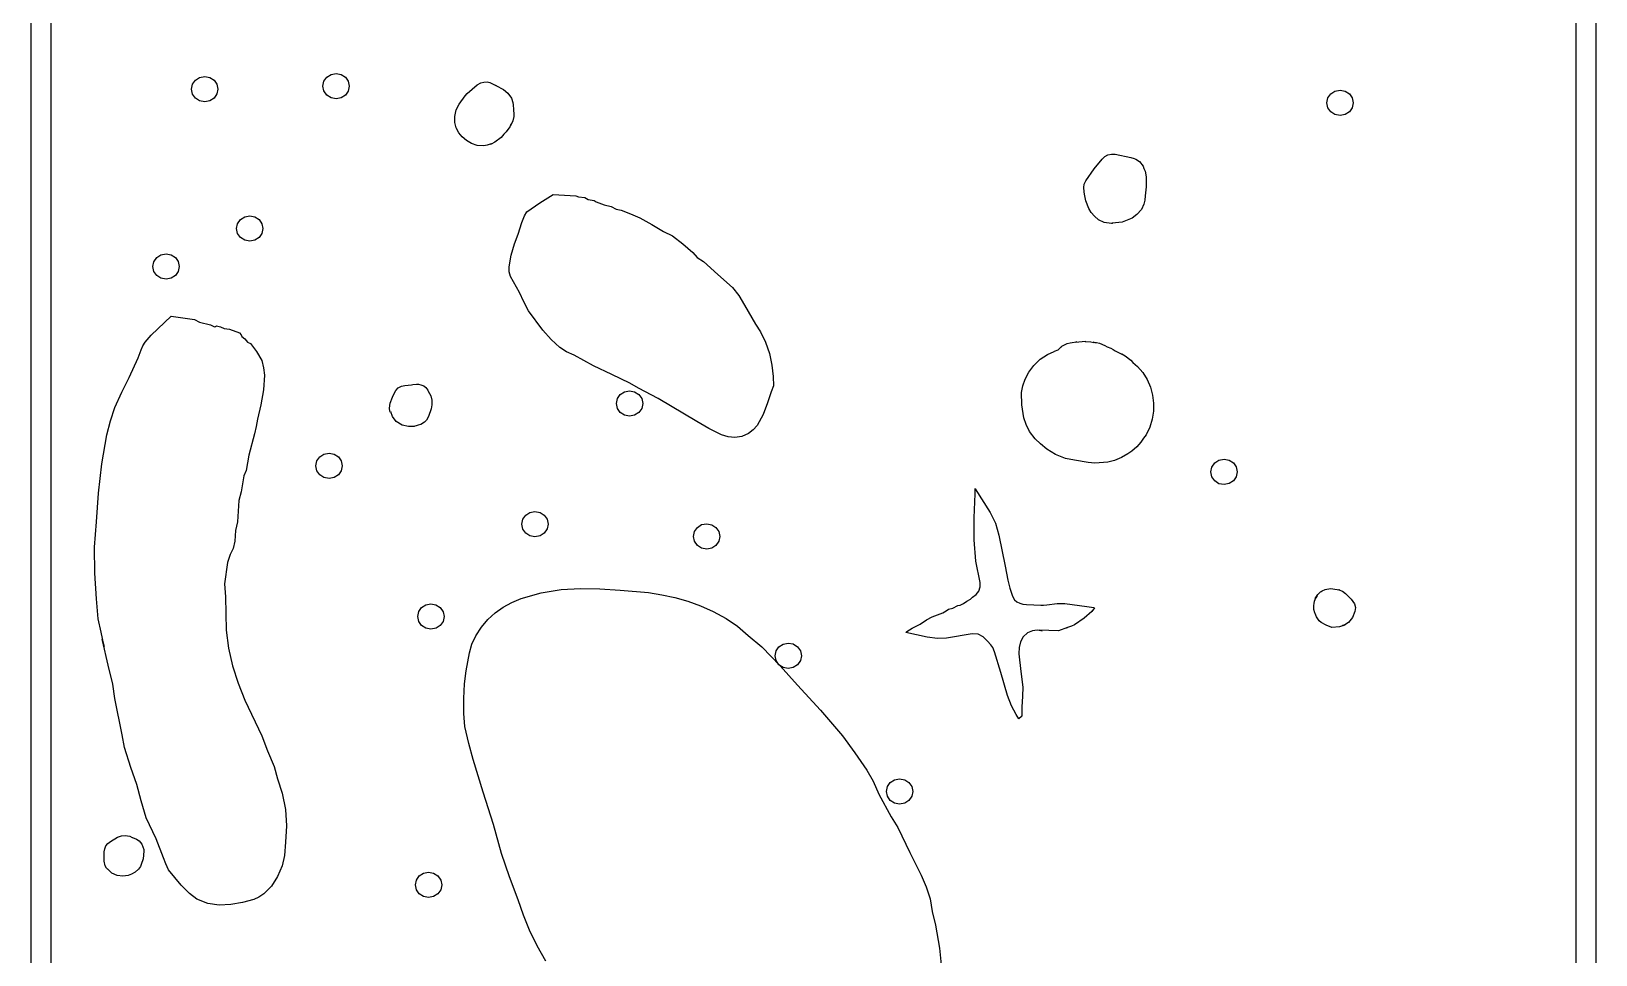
# Model space of a CAD drawing. Extents: x 2 to 598, y 1588 to 7998.
# Drawn here: x 2 to 298, y 5435.9 to 5610.6 of the extents above; entities that cross this region are included whole.
import ezdxf

# ---------------------------------------------------------------- set-up
doc = ezdxf.new("R2010")
doc.units = 0

msp = doc.modelspace()

# ---------------------------------------------------------------- linework, layer by layer
at = {"layer": 'Calque 1'}
for p, q in [((5.71782, 5834.19), (5.71782, 5038.53)), ((294.282, 5126.72), (294.282, 5745.65)), ((32.3216, 5599.6712), (32.517618, 5600.606244)), ((32.517618, 5600.606244), (33.052176, 5601.369838)), ((33.052176, 5601.369838), (33.845046, 5601.884713)), ((33.845046, 5601.884713), (34.816, 5602.0736)), ((34.816, 5602.0736), (35.770773, 5601.8908)), ((34.816, 5602.0736), (34.816, 5602.0736)), ((35.770773, 5601.8908), (36.580212, 5601.370042)), ((36.580212, 5601.370042), (37.121071, 5600.590617)), ((37.121071, 5600.590617), (37.311, 5599.6712)), ((57.1847, 5600.237), (57.374589, 5601.156426)), ((57.374589, 5601.156426), (57.915416, 5601.935873)), ((57.915416, 5601.935873), (58.724834, 5602.456663)), ((58.724834, 5602.456663), (59.6796, 5602.6395)), ((59.6796, 5602.6395), (60.650611, 5602.450631)), ((59.6796, 5602.6395), (59.6796, 5602.6395)), ((60.650611, 5602.450631), (61.443525, 5601.935737)), ((61.443525, 5601.935737), (61.978102, 5601.172099)), ((61.978102, 5601.172099), (62.1741, 5600.237)), ((84.5013, 5598.8252), (86.3565, 5600.4695)), ((86.3565, 5600.4695), (87.0284, 5600.839987)), ((87.0284, 5600.839987), (87.5941, 5600.977)), ((87.5941, 5600.977), (88.2794, 5601.02)), ((88.2794, 5601.02), (88.2805, 5601.0179)), ((88.2805, 5601.0179), (88.788775, 5600.915787)), ((88.788775, 5600.915787), (89.0329, 5600.7776)), ((89.0329, 5600.7776), (89.546, 5600.5481)), ((89.546, 5600.5481), (89.8917, 5600.3693)), ((90.025413, 5600.30555), (89.8817, 5600.3693)), ((89.8817, 5600.3693), (91.35375, 5599.596862)), ((89.8917, 5600.3693), (90.025413, 5600.30555)), ((32.517588, 5598.736124), (32.3216, 5599.6712)), ((33.052139, 5597.972497), (32.517588, 5598.736124)), ((33.845021, 5597.457597), (33.052139, 5597.972497)), ((34.816, 5597.2687), (33.845021, 5597.457597)), ((35.770797, 5597.451509), (34.816, 5597.2687)), ((36.580249, 5597.972293), (35.770797, 5597.451509)), ((37.121101, 5598.751752), (36.580249, 5597.972293)), ((37.311, 5599.6712), (37.121101, 5598.751752)), ((57.374619, 5599.317605), (57.1847, 5600.237)), ((57.915453, 5598.538192), (57.374619, 5599.317605)), ((58.724858, 5598.017427), (57.915453, 5598.538192)), ((59.6796, 5597.8346), (58.724858, 5598.017427)), ((60.650586, 5598.023459), (59.6796, 5597.8346)), ((61.443489, 5598.538328), (60.650586, 5598.023459)), ((61.978072, 5599.301933), (61.443489, 5598.538328)), ((62.1741, 5600.237), (61.978072, 5599.301933)), ((82.9464, 5596.8522), (84.1132, 5598.3828)), ((84.1132, 5598.3828), (84.5013, 5598.8252)), ((91.35375, 5599.596862), (92.147422, 5598.909064)), ((92.147422, 5598.909064), (92.8366, 5597.926)), ((92.8366, 5597.926), (93.0976, 5597.1622)), ((247.1351, 5597.078), (247.331118, 5598.013044)), ((247.331118, 5598.013044), (247.865676, 5598.776638)), ((247.865676, 5598.776638), (248.658546, 5599.291513)), ((248.658546, 5599.291513), (249.6295, 5599.4804)), ((249.6295, 5599.4804), (250.584242, 5599.297573)), ((249.6295, 5599.4804), (249.6295, 5599.4804)), ((250.584242, 5599.297573), (251.393647, 5598.776808)), ((251.393647, 5598.776808), (251.934481, 5597.997395)), ((251.934481, 5597.997395), (252.1244, 5597.078)), ((82.1211, 5594.4828), (82.411275, 5595.765037)), ((82.14175, 5593.3626), (82.1211, 5594.4828)), ((82.411275, 5595.765037), (82.9464, 5596.8522)), ((93.0976, 5597.1622), (93.1706, 5596.7163)), ((93.311525, 5594.5045), (93.1075, 5593.6772)), ((93.1706, 5596.7163), (93.2526, 5595.8083)), ((93.2526, 5595.8083), (93.2796, 5594.8869)), ((93.2796, 5594.8869), (93.311525, 5594.5045)), ((247.331088, 5596.142924), (247.1351, 5597.078)), ((247.865639, 5595.379297), (247.331088, 5596.142924)), ((248.658521, 5594.864397), (247.865639, 5595.379297)), ((249.6295, 5594.6755), (248.658521, 5594.864397)), ((250.584266, 5594.858337), (249.6295, 5594.6755)), ((251.393684, 5595.379127), (250.584266, 5594.858337)), ((251.934511, 5596.158574), (251.393684, 5595.379127)), ((252.1244, 5597.078), (251.934511, 5596.158574)), ((82.41395, 5592.342675), (82.14175, 5593.3626)), ((82.8915, 5591.427637), (82.41395, 5592.342675)), ((91.864987, 5591.570562), (91.4104, 5591.1238)), ((92.5592, 5592.5475), (91.864987, 5591.570562)), ((92.83105, 5593.117962), (92.5592, 5592.5475)), ((92.675472, 5592.822566), (92.7804, 5593.0798)), ((92.72075, 5592.82725), (92.675472, 5592.822566)), ((93.1075, 5593.6772), (92.72075, 5592.82725)), ((92.7804, 5593.0798), (92.83105, 5593.117962)), ((83.5282, 5590.6221), (82.8915, 5591.427637)), ((84.3175, 5589.920875), (83.5282, 5590.6221)), ((85.272475, 5589.362525), (84.3175, 5589.920875)), ((86.376587, 5589.017062), (85.272475, 5589.362525)), ((87.6133, 5588.9545), (86.376587, 5589.017062)), ((88.277337, 5589.063225), (87.6133, 5588.9545)), ((88.9977, 5589.3209), (88.277337, 5589.063225)), ((88.911681, 5589.258644), (88.9977, 5589.3209)), ((88.9958, 5589.266625), (88.911681, 5589.258644)), ((89.716, 5589.6061), (88.9958, 5589.266625)), ((90.909738, 5590.522412), (89.716, 5589.6061)), ((91.4104, 5591.1238), (90.909738, 5590.522412)), ((203.101775, 5584.567375), (204.5983, 5586.426)), ((204.5983, 5586.426), (205.097031, 5586.918112)), ((205.097031, 5586.918112), (205.708812, 5587.245514)), ((205.708812, 5587.245514), (206.391787, 5587.392859)), ((206.391787, 5587.392859), (207.1041, 5587.3448)), ((207.1041, 5587.3448), (207.1039, 5587.3447)), ((207.1039, 5587.3447), (210.0211, 5586.7271)), ((210.0211, 5586.7271), (210.6489, 5586.5251)), ((210.6489, 5586.5251), (210.9766, 5586.3866)), ((210.9766, 5586.3866), (211.6556, 5585.9556)), ((211.6556, 5585.9556), (212.372838, 5585.098762)), ((201.507, 5582.2898), (203.101775, 5584.567375)), ((212.372838, 5585.098762), (212.4747, 5584.6296)), ((212.4747, 5584.6296), (212.726038, 5584.147187)), ((212.726038, 5584.147187), (212.9578, 5583.1025)), ((212.9578, 5583.1025), (212.96035, 5581.184725)), ((98.198438, 5578.173188), (100.7273, 5579.7503)), ((100.7269, 5579.7503), (105.0268, 5579.5048)), ((100.7273, 5579.7503), (100.7269, 5579.7503)), ((201.13065, 5581.0861), (201.235762, 5581.662572)), ((201.183, 5580.2289), (201.13065, 5581.0861)), ((201.2665, 5579.82175), (201.183, 5580.2289)), ((201.235762, 5581.662572), (201.507, 5582.2898)), ((201.281, 5579.8145), (201.2665, 5579.82175)), ((201.542, 5578.53865), (201.281, 5579.8145)), ((212.96035, 5581.184725), (212.7346, 5579.4531)), ((95.7664, 5576.4745), (98.198438, 5578.173188)), ((105.0268, 5579.5048), (105.5467, 5579.2997)), ((105.5467, 5579.2997), (106.7275, 5579.1358)), ((106.7275, 5579.1358), (107.389, 5578.7674)), ((107.389, 5578.7674), (108.4757, 5578.6036)), ((108.4757, 5578.6036), (108.854, 5578.3173)), ((108.854, 5578.3173), (110.4131, 5577.785)), ((110.4131, 5577.785), (111.6885, 5577.4574)), ((111.6885, 5577.4574), (112.6806, 5576.966)), ((112.6806, 5576.966), (113.5788, 5576.7608)), ((113.5788, 5576.7608), (115.365763, 5576.061925)), ((202.0913, 5577.1098), (201.542, 5578.53865)), ((202.532422, 5576.350536), (202.0913, 5577.1098)), ((212.0447, 5576.9039), (211.163313, 5575.917575)), ((212.532381, 5577.890798), (212.0447, 5576.9039)), ((212.721075, 5578.665062), (212.532381, 5577.890798)), ((212.7346, 5579.4531), (212.721075, 5578.665062)), ((40.8452, 5573.2809), (41.035129, 5574.200317)), ((41.035129, 5574.200317), (41.575988, 5574.979742)), ((41.575988, 5574.979742), (42.385427, 5575.5005)), ((42.385427, 5575.5005), (43.3402, 5575.6833)), ((43.3402, 5575.6833), (44.294942, 5575.500473)), ((43.3402, 5575.6833), (43.3402, 5575.6833)), ((44.294942, 5575.500473), (45.104347, 5574.979708)), ((45.104347, 5574.979708), (45.645181, 5574.200295)), ((45.645181, 5574.200295), (45.8351, 5573.2809)), ((94.1127, 5572.2158), (94.836275, 5574.416887)), ((94.836275, 5574.416887), (95.329894, 5575.721314)), ((95.329894, 5575.721314), (95.7664, 5576.4745)), ((115.365763, 5576.061925), (117.1222, 5575.287)), ((117.1222, 5575.287), (119.401875, 5574.079162)), ((119.401875, 5574.079162), (121.6109, 5572.7481)), ((203.140175, 5575.601837), (202.532422, 5576.350536)), ((203.946566, 5574.94177), (203.140175, 5575.601837)), ((204.9836, 5574.4484), (203.946566, 5574.94177)), ((206.3562, 5574.2722), (204.9836, 5574.4484)), ((206.574225, 5574.29495), (206.3562, 5574.2722)), ((208.4223, 5574.5218), (206.4786, 5574.2922)), ((206.4786, 5574.2922), (206.574225, 5574.29495)), ((210.2763, 5575.2653), (208.4223, 5574.5218)), ((211.163313, 5575.917575), (210.2763, 5575.2653)), ((41.035129, 5572.361483), (40.8452, 5573.2809)), ((41.575988, 5571.582058), (41.035129, 5572.361483)), ((42.385427, 5571.0613), (41.575988, 5571.582058)), ((43.3402, 5570.8785), (42.385427, 5571.0613)), ((44.294942, 5571.061327), (43.3402, 5570.8785)), ((45.104347, 5571.582092), (44.294942, 5571.061327)), ((45.645181, 5572.361505), (45.104347, 5571.582092)), ((45.8351, 5573.2809), (45.645181, 5572.361505)), ((93.452716, 5570.416355), (94.1127, 5572.2158)), ((121.6109, 5572.7481), (123.3115, 5571.8882)), ((123.3115, 5571.8882), (125.265488, 5570.3885)), ((25.191689, 5567.015726), (25.732516, 5567.795173)), ((25.732516, 5567.795173), (26.541934, 5568.315963)), ((26.541934, 5568.315963), (27.4967, 5568.4988)), ((27.4967, 5568.4988), (28.467679, 5568.309903)), ((27.4967, 5568.4988), (27.4967, 5568.4988)), ((28.467679, 5568.309903), (29.260561, 5567.795003)), ((29.260561, 5567.795003), (29.795112, 5567.031376)), ((92.414709, 5566.068477), (92.7848, 5568.255587)), ((92.7848, 5568.255587), (93.452716, 5570.416355)), ((125.265488, 5570.3885), (127.1387, 5568.7349)), ((127.1387, 5568.7349), (127.9893, 5567.8342)), ((127.9893, 5567.8342), (129.2176, 5567.0565)), ((25.0018, 5566.0963), (25.191689, 5567.015726)), ((25.191719, 5565.176905), (25.0018, 5566.0963)), ((25.732553, 5564.397492), (25.191719, 5565.176905)), ((29.795082, 5565.161256), (29.260524, 5564.397662)), ((29.9911, 5566.0963), (29.795082, 5565.161256)), ((29.795112, 5567.031376), (29.9911, 5566.0963)), ((92.436897, 5565.069723), (92.414709, 5566.068477)), ((92.6482, 5564.19), (92.436897, 5565.069723)), ((129.2176, 5567.0565), (131.9105, 5564.5993)), ((26.541958, 5563.876727), (25.732553, 5564.397492)), ((27.4967, 5563.6939), (26.541958, 5563.876727)), ((28.467654, 5563.882787), (27.4967, 5563.6939)), ((29.260524, 5564.397662), (28.467654, 5563.882787)), ((94.3964, 5561.1597), (92.6482, 5564.19)), ((131.9105, 5564.5993), (134.6509, 5562.1426)), ((134.6509, 5562.1426), (135.846606, 5560.65192)), ((95.195588, 5559.424787), (94.3964, 5561.1597)), ((96.0976, 5557.7201), (95.195588, 5559.424787)), ((135.846606, 5560.65192), (136.96645, 5558.814038)), ((25.9318, 5554.311975), (28.4924, 5556.7129)), ((28.492, 5556.7129), (32.8643, 5556.054)), ((28.4924, 5556.7129), (28.492, 5556.7129)), ((32.8643, 5556.054), (33.84, 5555.607)), ((98.789625, 5554.035637), (96.0976, 5557.7201)), ((136.96645, 5558.814038), (138.9979, 5555.1812)), ((23.5284, 5551.7804), (24.680984, 5553.087025)), ((24.680984, 5553.087025), (25.9318, 5554.311975)), ((33.84, 5555.607), (35.9003, 5555.0773)), ((35.9003, 5555.0773), (36.6429, 5554.7213)), ((36.6429, 5554.7213), (36.877888, 5554.750212)), ((36.877888, 5554.750212), (37.0744, 5554.8686)), ((37.0744, 5554.8686), (37.776925, 5554.688362)), ((37.776925, 5554.688362), (38.4748, 5554.4056)), ((38.4748, 5554.4056), (39.5104, 5554.2836)), ((39.5104, 5554.2836), (41.4214, 5553.555)), ((41.4214, 5553.555), (41.68555, 5553.180075)), ((41.68555, 5553.180075), (41.8669, 5552.8413)), ((100.349594, 5552.301017), (98.789625, 5554.035637)), ((138.9979, 5555.1812), (139.9901, 5553.7477)), ((139.9901, 5553.7477), (140.94377, 5551.818503)), ((22.2339, 5548.8385), (22.794338, 5550.358762)), ((22.794338, 5550.358762), (23.104608, 5551.101452)), ((23.104608, 5551.101452), (23.5284, 5551.7804)), ((41.8669, 5552.8413), (42.4178, 5552.4109)), ((42.4178, 5552.4109), (42.9138, 5551.7768)), ((42.9138, 5551.7768), (43.4725, 5551.551)), ((43.4725, 5551.551), (44.632488, 5550.004575)), ((44.632488, 5550.004575), (45.6181, 5548.3134)), ((102.0032, 5550.7588), (100.349594, 5552.301017)), ((103.2866, 5549.936487), (102.0032, 5550.7588)), ((140.94377, 5551.818503), (141.661687, 5549.667775)), ((194.277675, 5549.431088), (195.5322, 5550.0308)), ((195.5322, 5550.0308), (195.6142, 5550.0698)), ((195.6142, 5550.0698), (196.27, 5550.3643)), ((196.27, 5550.3643), (196.8865, 5550.9204)), ((196.8865, 5550.9204), (196.8875, 5550.9204)), ((196.8875, 5550.9204), (196.888, 5550.92)), ((196.888, 5550.92), (196.913, 5550.933)), ((196.913, 5550.933), (196.99, 5551.019)), ((196.99, 5551.019), (197.977163, 5551.5671)), ((197.977163, 5551.5671), (198.5387, 5551.6484)), ((198.5387, 5551.6484), (198.5617, 5551.6484)), ((198.5617, 5551.6484), (198.9431, 5551.7454)), ((198.9431, 5551.7454), (199.730225, 5551.86005)), ((199.6397, 5551.8124), (201.3895, 5551.952)), ((199.79765, 5551.841672), (199.6397, 5551.8124)), ((199.730225, 5551.86005), (199.79765, 5551.841672)), ((201.3895, 5551.952), (201.394, 5551.9504)), ((201.394, 5551.9504), (202.501975, 5551.877837)), ((202.501975, 5551.877837), (203.0476, 5551.7608)), ((203.0476, 5551.7608), (202.885263, 5551.7868)), ((202.885263, 5551.7868), (203.0206, 5551.7708)), ((203.0206, 5551.7708), (203.2495, 5551.7468)), ((203.2495, 5551.7468), (203.5395, 5551.7118)), ((203.5395, 5551.7118), (204.1084, 5551.5883)), ((204.1084, 5551.5883), (205.097663, 5551.190162)), ((205.097663, 5551.190162), (205.5776, 5550.9253)), ((205.5776, 5550.9253), (206.2551, 5550.6421)), ((206.2551, 5550.6421), (206.6871, 5550.406)), ((206.6871, 5550.406), (206.9077, 5550.2675)), ((206.9077, 5550.2675), (207.1056, 5550.1435)), ((207.1056, 5550.1435), (208.3603, 5549.544)), ((20.5322, 5545.1333), (22.2339, 5548.8385)), ((45.6181, 5548.3134), (45.962519, 5546.96467)), ((104.6966, 5549.3253), (103.2866, 5549.936487)), ((108.3816, 5547.3192), (104.6966, 5549.3253)), ((111.8177, 5545.653412), (108.3816, 5547.3192)), ((141.661687, 5549.667775), (142.134336, 5547.448234)), ((142.134336, 5547.448234), (142.3522, 5545.3126)), ((190.7578, 5546.1179), (191.661425, 5547.390375)), ((191.661425, 5547.390375), (192.8946, 5548.5673)), ((192.8946, 5548.5673), (194.277675, 5549.431088)), ((208.3603, 5549.544), (208.274577, 5549.601327)), ((208.274577, 5549.601327), (208.360613, 5549.580662)), ((208.360613, 5549.580662), (208.9949, 5549.2241)), ((208.9949, 5549.2241), (210.02475, 5548.380687)), ((210.02475, 5548.380687), (210.4465, 5547.9203)), ((210.4465, 5547.9203), (211.312275, 5547.160887)), ((211.312275, 5547.160887), (212.294, 5546.045)), ((19.1163, 5542.31795), (20.5322, 5545.1333)), ((45.962519, 5546.96467), (46.113138, 5545.578487)), ((46.113138, 5545.578487), (45.9664, 5542.7454)), ((115.2799, 5544.0429), (111.8177, 5545.653412)), ((142.3522, 5545.3126), (142.4472, 5543.552)), ((189.604667, 5543.548034), (190.0416, 5544.8079)), ((190.0416, 5544.8079), (190.7578, 5546.1179)), ((212.294, 5546.045), (213.118674, 5544.702104)), ((213.118674, 5544.702104), (213.737727, 5543.275534)), ((17.8093, 5539.4597), (19.1163, 5542.31795)), ((45.9664, 5542.7454), (45.444738, 5539.917412)), ((69.9145, 5540.2413), (70.312325, 5541.380287)), ((70.312325, 5541.380287), (70.6374, 5542.1016)), ((70.6374, 5542.1016), (70.970656, 5542.679303)), ((70.970656, 5542.679303), (71.447356, 5543.137633)), ((71.447356, 5543.137633), (72.035729, 5543.453498)), ((72.035729, 5543.453498), (72.704, 5543.6038)), ((72.704, 5543.6038), (73.9287, 5543.7253)), ((73.9287, 5543.7253), (74.2067, 5543.7953)), ((74.2067, 5543.7953), (74.9064, 5543.8563)), ((74.906, 5543.8563), (75.2605, 5543.8303)), ((74.9064, 5543.8563), (74.906, 5543.8563)), ((75.2605, 5543.8303), (75.723, 5543.7218)), ((75.723, 5543.7218), (76.260975, 5543.517462)), ((76.260975, 5543.517462), (76.629075, 5543.222708)), ((76.629075, 5543.222708), (77.0361, 5542.6826)), ((77.0361, 5542.6826), (77.1011, 5542.4939)), ((77.1011, 5542.4939), (77.6052, 5541.615112)), ((77.6052, 5541.615112), (77.7967, 5540.8222)), ((112.901329, 5541.112417), (113.442188, 5541.891842)), ((113.442188, 5541.891842), (114.251627, 5542.4126)), ((114.251627, 5542.4126), (115.2064, 5542.5954)), ((115.2064, 5542.5954), (116.161142, 5542.412573)), ((115.2064, 5542.5954), (115.2064, 5542.5954)), ((116.8865, 5543.1013), (115.2799, 5544.0429)), ((116.161142, 5542.412573), (116.970547, 5541.891808)), ((120.6191, 5541.1356), (116.8865, 5543.1013)), ((116.970547, 5541.891808), (117.511381, 5541.112395)), ((127.9422, 5536.7953), (120.6191, 5541.1356)), ((141.9749, 5542.4053), (141.313875, 5540.301261)), ((142.4472, 5543.552), (141.9749, 5542.4053)), ((189.380163, 5542.300525), (189.604667, 5543.548034)), ((189.3884, 5539.9358), (189.380163, 5542.300525)), ((213.737727, 5543.275534), (214.147232, 5541.789016)), ((214.147232, 5541.789016), (214.343263, 5540.266275)), ((16.961615, 5536.923865), (17.8093, 5539.4597)), ((45.444738, 5539.917412), (44.815, 5537.1978)), ((69.787259, 5539.328983), (69.9145, 5540.2413)), ((69.865875, 5538.748962), (69.787259, 5539.328983)), ((69.995528, 5538.508786), (69.865875, 5538.748962)), ((70.0214, 5538.616), (69.995528, 5538.508786)), ((70.348525, 5537.734687), (70.0214, 5538.616)), ((77.6628, 5539.151), (77.1461, 5537.7588)), ((77.801338, 5539.923937), (77.6628, 5539.151)), ((77.7967, 5540.8222), (77.801338, 5539.923937)), ((112.7114, 5540.193), (112.901329, 5541.112417)), ((112.901329, 5539.273583), (112.7114, 5540.193)), ((113.442188, 5538.494158), (112.901329, 5539.273583)), ((114.251627, 5537.9734), (113.442188, 5538.494158)), ((116.970547, 5538.494192), (116.161142, 5537.973427)), ((117.511381, 5539.273605), (116.970547, 5538.494192)), ((117.511381, 5541.112395), (117.7013, 5540.193)), ((117.7013, 5540.193), (117.511381, 5539.273605)), ((141.313875, 5540.301261), (140.4751, 5538.080588)), ((189.816063, 5537.477687), (189.3884, 5539.9358)), ((214.321892, 5538.731037), (214.079192, 5537.207028)), ((214.343263, 5540.266275), (214.321892, 5538.731037)), ((16.280203, 5534.278905), (16.961615, 5536.923865)), ((44.572175, 5535.813012), (44.2383, 5534.4745)), ((44.815, 5537.1978), (44.572175, 5535.813012)), ((71.0586, 5536.781), (70.348525, 5537.734687)), ((72.191938, 5536.084625), (71.0586, 5536.781)), ((73.3768, 5535.8126), (72.191938, 5536.084625)), ((74.4191, 5535.8476), (73.3768, 5535.8126)), ((74.5493, 5535.8746), (74.4191, 5535.8476)), ((74.8501, 5535.9466), (74.5493, 5535.8746)), ((75.2237, 5536.0897), (74.8501, 5535.9466)), ((75.7022, 5536.237), (75.2237, 5536.0897)), ((76.370722, 5536.654416), (75.7022, 5536.237)), ((76.75925, 5537.045525), (76.370722, 5536.654416)), ((77.1461, 5537.7588), (76.75925, 5537.045525)), ((115.2064, 5537.7906), (114.251627, 5537.9734)), ((116.161142, 5537.973427), (115.2064, 5537.7906)), ((130.172663, 5535.466067), (127.9422, 5536.7953)), ((132.609975, 5534.267888), (130.172663, 5535.466067)), ((139.31135, 5536.04642), (138.561602, 5535.194008)), ((140.4751, 5538.080588), (139.31135, 5536.04642)), ((190.24108, 5536.190773), (189.816063, 5537.477687)), ((190.8627, 5534.9196), (190.24108, 5536.190773)), ((213.611237, 5535.717974), (212.9141, 5534.2876)), ((214.079192, 5537.207028), (213.611237, 5535.717974)), ((15.31985, 5528.784112), (16.280203, 5534.278905)), ((44.2383, 5534.4745), (43.1376, 5530.4189)), ((133.872626, 5533.892725), (132.609975, 5534.267888)), ((135.1467, 5533.760064), (133.872626, 5533.892725)), ((136.418768, 5533.939818), (135.1467, 5533.760064)), ((137.6754, 5534.5019), (136.418768, 5533.939818)), ((138.561602, 5535.194008), (137.6754, 5534.5019)), ((191.940525, 5533.518313), (190.8627, 5534.9196)), ((192.9597, 5532.5911), (191.940525, 5533.518313)), ((194.159325, 5531.576425), (192.9597, 5532.5911)), ((211.933275, 5532.894312), (211.1535, 5531.9973)), ((212.4381, 5533.6267), (211.933275, 5532.894312)), ((212.9141, 5534.2876), (212.4381, 5533.6267)), ((43.1376, 5530.4189), (42.6487, 5527.5281)), ((55.8372, 5528.3952), (56.033188, 5529.330276)), ((56.033188, 5529.330276), (56.567739, 5530.093903)), ((56.567739, 5530.093903), (57.360621, 5530.608803)), ((57.360621, 5530.608803), (58.3316, 5530.7977)), ((58.3316, 5530.7977), (59.286397, 5530.614891)), ((58.3316, 5530.7977), (58.3316, 5530.7977)), ((59.286397, 5530.614891), (60.095849, 5530.094107)), ((60.095849, 5530.094107), (60.636701, 5529.314648)), ((60.636701, 5529.314648), (60.8266, 5528.3952)), ((195.7575, 5530.525), (194.159325, 5531.576425)), ((197.701675, 5529.786338), (195.7575, 5530.525)), ((199.3733, 5529.4496), (197.701675, 5529.786338)), ((201.9633, 5529.0528), (199.3733, 5529.4496)), ((206.946623, 5529.398162), (205.675088, 5529.080175)), ((208.2549, 5529.9452), (206.946623, 5529.398162)), ((209.444, 5530.6806), (208.2549, 5529.9452)), ((210.224725, 5531.203312), (209.444, 5530.6806)), ((211.1535, 5531.9973), (210.224725, 5531.203312)), ((225.911416, 5528.941173), (226.720834, 5529.461963)), ((226.720834, 5529.461963), (227.6756, 5529.6448)), ((227.6756, 5529.6448), (228.646579, 5529.455903)), ((227.6756, 5529.6448), (227.6756, 5529.6448)), ((228.646579, 5529.455903), (229.439461, 5528.941003)), ((14.735547, 5523.220339), (15.31985, 5528.784112)), ((42.2302, 5526.4786), (41.6912, 5523.5077)), ((42.6487, 5527.5281), (42.2302, 5526.4786)), ((56.033218, 5527.460156), (55.8372, 5528.3952)), ((56.567776, 5526.696562), (56.033218, 5527.460156)), ((57.360646, 5526.181687), (56.567776, 5526.696562)), ((60.095812, 5526.696358), (59.286373, 5526.1756)), ((60.636671, 5527.475783), (60.095812, 5526.696358)), ((60.8266, 5528.3952), (60.636671, 5527.475783)), ((203.232, 5528.9179), (201.9633, 5529.0528)), ((205.675088, 5529.080175), (203.232, 5528.9179)), ((225.1807, 5527.2423), (225.370589, 5528.161726)), ((225.370619, 5526.322905), (225.1807, 5527.2423)), ((225.370589, 5528.161726), (225.911416, 5528.941173)), ((225.911453, 5525.543492), (225.370619, 5526.322905)), ((229.439461, 5528.941003), (229.974012, 5528.177376)), ((230.17, 5527.2423), (229.973982, 5526.307256)), ((229.974012, 5528.177376), (230.17, 5527.2423)), ((41.6912, 5523.5077), (41.2969, 5521.8427)), ((58.3316, 5525.9928), (57.360646, 5526.181687)), ((59.286373, 5526.1756), (58.3316, 5525.9928)), ((180.5588, 5523.088), (180.5888, 5524.1003)), ((180.5888, 5524.1003), (180.5854, 5524.0942)), ((180.5854, 5524.0942), (180.6144, 5524.0492)), ((180.6144, 5524.0492), (183.411075, 5519.594275)), ((226.720858, 5525.022727), (225.911453, 5525.543492)), ((227.6756, 5524.8399), (226.720858, 5525.022727)), ((228.646554, 5525.028787), (227.6756, 5524.8399)), ((229.439424, 5525.543662), (228.646554, 5525.028787)), ((229.973982, 5526.307256), (229.439424, 5525.543662)), ((14.3346, 5517.8326), (14.735547, 5523.220339)), ((41.2969, 5521.8427), (41.141738, 5519.820775)), ((180.417459, 5518.573211), (180.5588, 5523.088)), ((13.9615, 5513.0117), (14.3346, 5517.8326)), ((41.0003, 5517.7969), (40.6546, 5516.1712)), ((41.141738, 5519.820775), (41.0003, 5517.7969)), ((94.8103, 5517.3695), (95.006288, 5518.304576)), ((95.006288, 5518.304576), (95.540839, 5519.068203)), ((95.540839, 5519.068203), (96.333721, 5519.583103)), ((96.333721, 5519.583103), (97.3047, 5519.772)), ((97.3047, 5519.772), (98.259497, 5519.589191)), ((97.3047, 5519.772), (97.3047, 5519.772)), ((98.259497, 5519.589191), (99.068949, 5519.068407)), ((99.068949, 5519.068407), (99.609801, 5518.288948)), ((99.609801, 5518.288948), (99.7997, 5517.3695)), ((128.831703, 5517.270991), (129.7865, 5517.4538)), ((129.7865, 5517.4538), (130.757479, 5517.264903)), ((129.7865, 5517.4538), (129.7865, 5517.4538)), ((180.408325, 5514.401987), (180.417459, 5518.573211)), ((183.411075, 5519.594275), (184.4079, 5517.563462)), ((184.4079, 5517.563462), (185.0442, 5515.2901)), ((40.6546, 5516.1712), (40.4835, 5514.1698)), ((95.006318, 5516.434456), (94.8103, 5517.3695)), ((95.540876, 5515.670862), (95.006318, 5516.434456)), ((96.333746, 5515.155987), (95.540876, 5515.670862)), ((97.3047, 5514.9671), (96.333746, 5515.155987)), ((98.259473, 5515.1499), (97.3047, 5514.9671)), ((99.068912, 5515.670658), (98.259473, 5515.1499)), ((99.609771, 5516.450083), (99.068912, 5515.670658)), ((99.7997, 5517.3695), (99.609771, 5516.450083)), ((127.2915, 5515.0513), (127.481399, 5515.970748)), ((127.481429, 5514.131883), (127.2915, 5515.0513)), ((127.481399, 5515.970748), (128.022251, 5516.750207)), ((128.022251, 5516.750207), (128.831703, 5517.270991)), ((130.757479, 5517.264903), (131.550361, 5516.750003)), ((131.550361, 5516.750003), (132.084912, 5515.986376)), ((132.2809, 5515.0513), (132.084882, 5514.116256)), ((132.084912, 5515.986376), (132.2809, 5515.0513)), ((185.0442, 5515.2901), (186.2689, 5509.4134)), ((13.9926, 5508.120925), (13.9615, 5513.0117)), ((39.633717, 5511.645637), (39.1466, 5510.123)), ((39.939438, 5512.226275), (39.633717, 5511.645637)), ((40.182964, 5512.766975), (39.939438, 5512.226275)), ((40.4835, 5514.1698), (40.182964, 5512.766975)), ((128.022288, 5513.352458), (127.481429, 5514.131883)), ((128.831727, 5512.8317), (128.022288, 5513.352458)), ((129.7865, 5512.6489), (128.831727, 5512.8317)), ((130.757454, 5512.837787), (129.7865, 5512.6489)), ((131.550324, 5513.352662), (130.757454, 5512.837787)), ((132.084882, 5514.116256), (131.550324, 5513.352662)), ((180.712278, 5510.383445), (180.408325, 5514.401987)), ((39.1466, 5510.123), (38.5653, 5506.0473)), ((181.5102, 5506.3267), (180.712278, 5510.383445)), ((186.2689, 5509.4134), (186.782613, 5506.737275)), ((14.3444, 5503.2438), (13.9926, 5508.120925)), ((38.5653, 5506.0473), (38.7565, 5503.6221)), ((181.563857, 5505.479474), (181.5102, 5506.3267)), ((186.782613, 5506.737275), (187.15533, 5505.244937)), ((14.6256, 5499.4632), (14.3444, 5503.2438)), ((38.7565, 5503.6221), (38.8929, 5497.3062)), ((92.918986, 5502.529253), (94.662917, 5503.270853)), ((94.662917, 5503.270853), (98.4593, 5504.367)), ((98.4593, 5504.367), (102.269725, 5504.979988)), ((102.269725, 5504.979988), (105.9069, 5505.1804)), ((105.9069, 5505.1804), (105.9073, 5505.1806)), ((105.9073, 5505.1806), (109.553225, 5505.1074)), ((109.553225, 5505.1074), (113.3901, 5504.8995)), ((113.3901, 5504.8995), (118.77222, 5504.415137)), ((118.77222, 5504.415137), (121.313206, 5504.016937)), ((121.313206, 5504.016937), (123.785912, 5503.4837)), ((123.785912, 5503.4837), (126.214167, 5502.792156)), ((126.214167, 5502.792156), (128.621798, 5501.919037)), ((178.3864, 5502.3218), (179.0153, 5502.7843)), ((179.0153, 5502.7843), (179.686, 5503.1688)), ((179.686, 5503.1688), (180.0529, 5503.5796)), ((180.0529, 5503.5796), (180.797199, 5504.034276)), ((180.797199, 5504.034276), (181.313521, 5504.69145)), ((181.313521, 5504.69145), (181.563857, 5505.479474)), ((187.15533, 5505.244937), (187.6771, 5503.7502)), ((187.6771, 5503.7502), (187.6776, 5503.7502)), ((187.6776, 5503.7502), (188.061153, 5503.061691)), ((188.061153, 5503.061691), (188.445925, 5502.6858)), ((188.445925, 5502.6858), (189.0455, 5502.4221)), ((244.7267, 5502.3832), (244.806312, 5502.802475)), ((244.806312, 5502.802475), (245.0636, 5503.4163)), ((244.927263, 5503.281675), (245.4547, 5504.0353)), ((245.2723, 5503.7144), (244.927263, 5503.281675)), ((245.0636, 5503.4163), (245.2853, 5503.7294)), ((245.2853, 5503.7294), (245.2723, 5503.7144)), ((245.4547, 5504.0353), (245.915462, 5504.543962)), ((245.915462, 5504.543962), (246.0532, 5504.5919)), ((246.0532, 5504.5919), (246.2609, 5504.7309)), ((246.2609, 5504.7309), (246.7957, 5504.9898)), ((246.7957, 5504.9898), (247.8396, 5505.1691)), ((247.8396, 5505.1691), (247.8473, 5505.1706)), ((247.8473, 5505.1706), (247.846, 5505.17)), ((247.846, 5505.17), (249.0563, 5505.0315)), ((249.0563, 5505.0315), (249.3989, 5504.9495)), ((249.5193, 5504.923625), (249.3679, 5504.9495)), ((249.3679, 5504.9495), (250.084304, 5504.703758)), ((249.3989, 5504.9495), (249.5193, 5504.923625)), ((250.084304, 5504.703758), (250.6877, 5504.258)), ((250.6877, 5504.258), (251.7435, 5503.1857)), ((251.7435, 5503.1857), (252.350125, 5502.292911)), ((75.1209, 5499.8831), (75.316918, 5500.818144)), ((75.317067, 5498.948217), (75.1209, 5499.8831)), ((75.316918, 5500.818144), (75.851476, 5501.581738)), ((75.851476, 5501.581738), (76.644346, 5502.096613)), ((76.644346, 5502.096613), (77.6153, 5502.2855)), ((77.6153, 5502.2855), (78.570042, 5502.102673)), ((77.6153, 5502.2855), (77.6153, 5502.2855)), ((78.570042, 5502.102673), (79.379447, 5501.581908)), ((79.379447, 5501.581908), (79.920281, 5500.802495)), ((80.1102, 5499.8831), (79.913982, 5498.9481)), ((79.920281, 5500.802495), (80.1102, 5499.8831)), ((88.405864, 5499.330009), (89.78199, 5500.575525)), ((89.78199, 5500.575525), (91.289188, 5501.636375)), ((91.289188, 5501.636375), (92.918986, 5502.529253)), ((128.621798, 5501.919037), (131.032633, 5500.841075)), ((131.032633, 5500.841075), (133.4705, 5499.535)), ((171.3501, 5499.2869), (172.45415, 5499.810437)), ((172.45415, 5499.810437), (173.9401, 5500.3891)), ((173.9401, 5500.3891), (174.450187, 5500.571675)), ((174.450187, 5500.571675), (175.0904, 5500.9338)), ((175.0904, 5500.9338), (175.5607, 5501.2557)), ((175.5607, 5501.2557), (176.3581, 5501.4717)), ((176.3581, 5501.4717), (177.3146, 5501.9611)), ((177.3146, 5501.9611), (177.770287, 5502.051562)), ((177.770287, 5502.051562), (178.3864, 5502.3218)), ((189.0455, 5502.4221), (189.5989, 5502.2552)), ((189.5989, 5502.2552), (190.2909, 5502.155)), ((190.2909, 5502.155), (191.6825, 5502.075)), ((191.6825, 5502.075), (193.0178, 5502.054)), ((193.0178, 5502.054), (193.5294, 5502.064)), ((193.5294, 5502.064), (194.1764, 5502.126)), ((194.1764, 5502.126), (196.079312, 5502.382862)), ((196.079312, 5502.382862), (197.5767, 5502.3296)), ((197.5767, 5502.3296), (201.7263, 5501.7689)), ((202.6707, 5500.8184), (201.191812, 5499.555187)), ((201.7263, 5501.7689), (203.0575, 5501.6056)), ((203.1745, 5501.5336), (202.6707, 5500.8184)), ((203.0575, 5501.6056), (203.1345, 5501.5616)), ((203.1345, 5501.5616), (203.1745, 5501.5336)), ((244.649263, 5501.952325), (244.7267, 5502.3832)), ((244.6967, 5501.2231), (244.649263, 5501.952325)), ((244.841475, 5500.555825), (244.6967, 5501.2231)), ((244.9003, 5500.4878), (244.841475, 5500.555825)), ((245.1582, 5499.8454), (244.9003, 5500.4878)), ((245.68, 5499.07365), (245.1582, 5499.8454)), ((252.3931, 5500.8365), (251.970037, 5499.6767)), ((252.350125, 5502.292911), (252.52535, 5501.607788)), ((252.52535, 5501.607788), (252.3931, 5500.8365)), ((15.2369, 5496.899), (14.6256, 5499.4632)), ((15.805373, 5494.192011), (15.2369, 5496.899)), ((38.8929, 5497.3062), (39.286528, 5493.894186)), ((75.851659, 5498.184785), (75.317067, 5498.948217)), ((76.644472, 5497.670036), (75.851659, 5498.184785)), ((77.6153, 5497.4812), (76.644472, 5497.670036)), ((78.586288, 5497.669897), (77.6153, 5497.4812)), ((79.379264, 5498.184615), (78.586288, 5497.669897)), ((79.913982, 5498.9481), (79.379264, 5498.184615)), ((86.0807, 5496.2182), (87.169278, 5497.883132)), ((87.169278, 5497.883132), (88.405864, 5499.330009)), ((133.4705, 5499.535), (135.646087, 5498.060187)), ((135.646087, 5498.060187), (137.6284, 5496.3)), ((167.477, 5496.8731), (167.6594, 5497.024)), ((171.499037, 5495.961237), (167.477, 5496.8731)), ((167.6594, 5497.024), (168.675312, 5497.658225)), ((168.675312, 5497.658225), (170.1926, 5498.4693)), ((170.1926, 5498.4693), (171.3501, 5499.2869)), ((190.4709, 5496.79), (189.675256, 5496.048006)), ((191.438842, 5497.202991), (190.4709, 5496.79)), ((192.331137, 5497.29725), (191.438842, 5497.202991)), ((193.2397, 5497.1781), (192.331137, 5497.29725)), ((196.3822, 5497.1548), (192.6961, 5497.2887)), ((192.6961, 5497.2887), (193.2397, 5497.1781)), ((198.0627, 5497.7848), (196.3822, 5497.1548)), ((198.2379, 5497.8548), (197.946937, 5497.751287)), ((197.946937, 5497.751287), (198.0627, 5497.7848)), ((198.8156, 5498.0775), (198.2379, 5497.8548)), ((199.3794, 5498.2982), (198.8156, 5498.0775)), ((201.191812, 5499.555187), (199.3794, 5498.2982)), ((199.3794, 5498.2982), (199.3794, 5498.2982)), ((246.0806, 5498.7711), (245.68, 5499.07365)), ((246.9963, 5498.2233), (246.0806, 5498.7711)), ((248.0699, 5497.841662), (246.9963, 5498.2233)), ((249.5176, 5497.9551), (248.0699, 5497.841662)), ((250.507213, 5498.266612), (249.5176, 5497.9551)), ((250.0824, 5498.1597), (250.467902, 5498.294302)), ((250.0924, 5498.1597), (250.0824, 5498.1597)), ((250.502025, 5498.3254), (250.0924, 5498.1597)), ((250.467902, 5498.294302), (250.507213, 5498.266612)), ((251.1983, 5498.7545), (250.502025, 5498.3254)), ((251.970037, 5499.6767), (251.1983, 5498.7545)), ((15.48042, 5495.370645), (15.436301, 5495.594905)), ((15.436301, 5495.594905), (15.557913, 5495.115087)), ((16.5588, 5490.6611), (15.48042, 5495.370645)), ((15.557913, 5495.115087), (15.805373, 5494.192011)), ((39.286528, 5493.894186), (40.05, 5490.542912)), ((84.881575, 5493.007213), (85.366716, 5494.656483)), ((85.366716, 5494.656483), (86.0807, 5496.2182)), ((137.6284, 5496.3), (140.2267, 5494.1301)), ((140.2267, 5494.1301), (143.685862, 5490.57595)), ((142.920518, 5493.410344), (143.455076, 5494.173938)), ((143.455076, 5494.173938), (144.247946, 5494.688813)), ((144.247946, 5494.688813), (145.2189, 5494.8777)), ((145.2189, 5494.8777), (146.173673, 5494.6949)), ((145.2189, 5494.8777), (145.2189, 5494.8777)), ((146.173673, 5494.6949), (146.983112, 5494.174142)), ((146.983112, 5494.174142), (147.523971, 5493.394717)), ((173.441398, 5495.76108), (171.499037, 5495.961237)), ((175.1571, 5495.8158), (173.441398, 5495.76108)), ((180.0431, 5496.5857), (175.1571, 5495.8158)), ((181.131192, 5496.527209), (180.0431, 5496.5857)), ((182.0849, 5496.0194), (181.131192, 5496.527209)), ((182.8926, 5495.252), (182.0849, 5496.0194)), ((183.577025, 5494.552675), (182.8926, 5495.252)), ((183.923297, 5494.020012), (183.577025, 5494.552675)), ((184.2418, 5493.2319), (183.923297, 5494.020012)), ((188.906306, 5494.032906), (188.8571, 5492.8678)), ((189.166375, 5495.110975), (188.906306, 5494.032906)), ((189.675256, 5496.048006), (189.166375, 5495.110975)), ((84.285, 5489.6253), (84.881575, 5493.007213)), ((142.7245, 5492.4753), (142.920518, 5493.410344)), ((142.920488, 5491.540224), (142.7245, 5492.4753)), ((143.455039, 5490.776597), (142.920488, 5491.540224)), ((147.524001, 5491.555852), (146.983149, 5490.776393)), ((147.523971, 5493.394717), (147.7139, 5492.4753)), ((147.7139, 5492.4753), (147.524001, 5491.555852)), ((185.4707, 5489.2994), (184.2418, 5493.2319)), ((188.8571, 5492.8678), (188.8581, 5492.8528)), ((188.8581, 5492.8528), (189.224287, 5489.467012)), ((17.4161, 5487.1042), (16.5588, 5490.6611)), ((40.05, 5490.542912), (41.113172, 5487.261483)), ((83.994617, 5487.131125), (84.285, 5489.6253)), ((144.247921, 5490.261697), (143.455039, 5490.776597)), ((143.685862, 5490.57595), (146.9834, 5486.882)), ((145.2189, 5490.0728), (144.247921, 5490.261697)), ((146.173697, 5490.255609), (145.2189, 5490.0728)), ((146.983149, 5490.776393), (146.173697, 5490.255609)), ((186.721837, 5484.924187), (185.4707, 5489.2994)), ((189.224287, 5489.467012), (189.6105, 5486.5007)), ((17.7845, 5484.3856), (17.4161, 5487.1042)), ((41.113172, 5487.261483), (42.4059, 5484.059)), ((83.830638, 5484.3503), (83.994617, 5487.131125)), ((146.9834, 5486.882), (151.338725, 5482.173788)), ((187.453583, 5483.00878), (186.721837, 5484.924187)), ((189.6105, 5486.5007), (189.551987, 5484.84)), ((19.2232, 5477.4873), (17.7845, 5484.3856)), ((42.4059, 5484.059), (45.599, 5477.2986)), ((83.834789, 5481.5658), (83.830638, 5484.3503)), ((151.338725, 5482.173788), (155.4878, 5477.3002)), ((188.3641, 5481.3391), (187.453583, 5483.00878)), ((189.551987, 5484.84), (189.3986, 5482.7191)), ((189.3986, 5482.7191), (189.4256, 5481.1388)), ((84.0488, 5479.0606), (83.834789, 5481.5658)), ((84.796888, 5475.843375), (84.0488, 5479.0606)), ((188.8488, 5480.533), (188.3641, 5481.3391)), ((189.3826, 5480.995), (188.8488, 5480.533)), ((189.3966, 5481.008), (189.3826, 5480.995)), ((189.4256, 5481.1388), (189.3966, 5481.008)), ((19.6532, 5475.135), (19.2232, 5477.4873)), ((45.599, 5477.2986), (46.6733, 5474.4709)), ((155.4878, 5477.3002), (157.835412, 5474.103388)), ((20.8516, 5471.349412), (19.6532, 5475.135)), ((46.6733, 5474.4709), (47.9311, 5471.5135)), ((85.6079, 5472.8366), (84.796888, 5475.843375)), ((157.835412, 5474.103388), (160.0709, 5470.8303)), ((21.9843, 5468.0796), (20.8516, 5471.349412)), ((47.9311, 5471.5135), (48.5972, 5469.1519)), ((87.493875, 5466.678988), (85.6079, 5472.8366)), ((160.0709, 5470.8303), (161.307462, 5468.763988)), ((22.778438, 5464.993725), (21.9843, 5468.0796)), ((48.5972, 5469.1519), (49.48415, 5466.440925)), ((161.307462, 5468.763988), (162.386, 5466.2848)), ((163.8002, 5466.7952), (163.990119, 5467.714595)), ((163.990119, 5467.714595), (164.530953, 5468.494008)), ((164.530953, 5468.494008), (165.340358, 5469.014773)), ((165.340358, 5469.014773), (166.2951, 5469.1976)), ((166.2951, 5469.1976), (167.249873, 5469.0148)), ((166.2951, 5469.1976), (166.2951, 5469.1976)), ((167.249873, 5469.0148), (168.059312, 5468.494042)), ((168.059312, 5468.494042), (168.600171, 5467.714617)), ((168.600171, 5467.714617), (168.7901, 5466.7952)), ((23.7294, 5461.7838), (22.778438, 5464.993725)), ((49.48415, 5466.440925), (50.0783, 5463.3584)), ((89.4826, 5460.5516), (87.493875, 5466.678988)), ((162.386, 5466.2848), (164.7011, 5461.9853)), ((163.990089, 5465.875774), (163.8002, 5466.7952)), ((164.530916, 5465.096327), (163.990089, 5465.875774)), ((165.340334, 5464.575537), (164.530916, 5465.096327)), ((166.2951, 5464.3927), (165.340334, 5464.575537)), ((167.249897, 5464.575509), (166.2951, 5464.3927)), ((168.059349, 5465.096293), (167.249897, 5464.575509)), ((168.600201, 5465.875752), (168.059349, 5465.096293)), ((168.7901, 5466.7952), (168.600201, 5465.875752)), ((25.6125, 5457.86), (23.7294, 5461.7838)), ((50.0783, 5463.3584), (50.271325, 5460.285837)), ((164.7011, 5461.9853), (165.9295, 5459.9787)), ((18.2865, 5458.1162), (19.037025, 5458.394912)), ((19.037025, 5458.394912), (19.7613, 5458.461)), ((19.7613, 5458.461), (19.7611, 5458.4577)), ((19.7611, 5458.4577), (19.7612, 5458.46)), ((19.7612, 5458.46), (20.638012, 5458.302225)), ((20.638012, 5458.302225), (21.0634, 5458.0771)), ((50.271325, 5460.285837), (50.1273, 5457.2099)), ((90.9471, 5455.0238), (89.4826, 5460.5516)), ((165.9295, 5459.9787), (168.1971, 5455.27)), ((15.7955, 5453.5863), (15.8065, 5455.3541)), ((15.8065, 5455.3541), (15.891309, 5455.945307)), ((15.891309, 5455.945307), (16.123094, 5456.489028)), ((16.123094, 5456.489028), (16.487382, 5456.96061)), ((16.487382, 5456.96061), (16.9697, 5457.3354)), ((16.9697, 5457.3354), (18.2865, 5458.1162)), ((21.0634, 5458.0771), (21.1792, 5458.0511)), ((21.1792, 5458.0511), (21.930862, 5457.778388)), ((21.930862, 5457.778388), (22.41227, 5457.426711)), ((22.41227, 5457.426711), (22.8995, 5456.8249)), ((22.8995, 5456.8249), (23.291275, 5455.810025)), ((23.3103, 5455.4808), (23.158587, 5454.046825)), ((23.291275, 5455.810025), (23.3103, 5455.4808)), ((27.0346, 5454.2406), (25.6125, 5457.86)), ((50.1273, 5457.2099), (49.9361, 5454.6763)), ((15.957337, 5452.749089), (15.7955, 5453.5863)), ((16.20235, 5452.256138), (15.957337, 5452.749089)), ((22.637412, 5452.570463), (22.289655, 5452.092861)), ((22.7791, 5453.0003), (22.637412, 5452.570463)), ((23.158587, 5454.046825), (22.7791, 5453.0003)), ((27.4563, 5453.069125), (27.0346, 5454.2406)), ((27.9875, 5451.9503), (27.4563, 5453.069125)), ((49.451434, 5452.71817), (48.606375, 5450.709762)), ((49.9361, 5454.6763), (49.451434, 5452.71817)), ((92.4805, 5450.645925), (90.9471, 5455.0238)), ((168.1971, 5455.27), (170.391062, 5450.968663)), ((16.394562, 5452.065117), (16.20235, 5452.256138)), ((16.398, 5452.1337), (16.394562, 5452.065117)), ((17.235383, 5451.360758), (16.398, 5452.1337)), ((18.251537, 5450.919138), (17.235383, 5451.360758)), ((19.319048, 5450.782223), (18.251537, 5450.919138)), ((20.3105, 5450.9234), (19.319048, 5450.782223)), ((20.311, 5450.9234), (20.3105, 5450.9234)), ((20.9447, 5451.136013), (20.311, 5450.9234)), ((21.6246, 5451.5332), (20.9447, 5451.136013)), ((22.289655, 5452.092861), (21.6246, 5451.5332)), ((30.36835, 5449.042525), (27.9875, 5451.9503)), ((48.606375, 5450.709762), (47.446503, 5448.867798)), ((74.6792, 5449.1099), (74.869089, 5450.029326)), ((74.869089, 5450.029326), (75.409916, 5450.808773)), ((75.409916, 5450.808773), (76.219334, 5451.329563)), ((76.219334, 5451.329563), (77.1741, 5451.5124)), ((77.1741, 5451.5124), (78.128866, 5451.329563)), ((77.1741, 5451.5124), (77.1741, 5451.5124)), ((78.128866, 5451.329563), (78.938284, 5450.808773)), ((78.938284, 5450.808773), (79.479111, 5450.029326)), ((79.479111, 5450.029326), (79.669, 5449.1099)), ((94.1123, 5446.3018), (92.4805, 5450.645925)), ((170.391062, 5450.968663), (171.346608, 5448.770242)), ((31.940553, 5447.463884), (30.36835, 5449.042525)), ((33.3081, 5446.4199), (31.940553, 5447.463884)), ((35.420372, 5445.588133), (33.3081, 5446.4199)), ((45.044536, 5446.768187), (44.075713, 5446.32905)), ((46.0174, 5447.409), (45.044536, 5446.768187)), ((47.446503, 5448.867798), (46.0174, 5447.409)), ((74.869119, 5448.190505), (74.6792, 5449.1099)), ((75.409953, 5447.411092), (74.869119, 5448.190505)), ((76.219358, 5446.890327), (75.409953, 5447.411092)), ((77.1741, 5446.7075), (76.219358, 5446.890327)), ((78.128842, 5446.890327), (77.1741, 5446.7075)), ((78.938247, 5447.411092), (78.128842, 5446.890327)), ((79.479081, 5448.190505), (78.938247, 5447.411092)), ((79.669, 5449.1099), (79.479081, 5448.190505)), ((171.346608, 5448.770242), (172.0718, 5446.4658)), ((172.0718, 5446.4658), (172.4495, 5444.05)), ((37.55625, 5445.284712), (35.420372, 5445.588133)), ((39.724903, 5445.384436), (37.55625, 5445.284712)), ((41.9355, 5445.7621), (39.724903, 5445.384436)), ((44.075713, 5446.32905), (41.9355, 5445.7621)), ((95.108788, 5443.383738), (94.1123, 5446.3018)), ((172.4495, 5444.05), (173.1115, 5441.5111)), ((96.2387, 5440.528), (95.108788, 5443.383738)), ((97.739725, 5437.567888), (96.2387, 5440.528)), ((173.1115, 5441.5111), (173.870725, 5437.15435)), ((99.3399, 5434.6581), (97.739725, 5437.567888)), ((173.870725, 5437.15435), (174.2923, 5432.7478))]:
    msp.add_line(p, q, dxfattribs=at)
at = {"layer": 'coupe'}
for p, q in [((1.99988, 5028.36), (1.99988, 5844.36)), ((298, 5844.36), (298, 5028.36))]:
    msp.add_line(p, q, dxfattribs=at)

doc.saveas('drawing.dxf')
